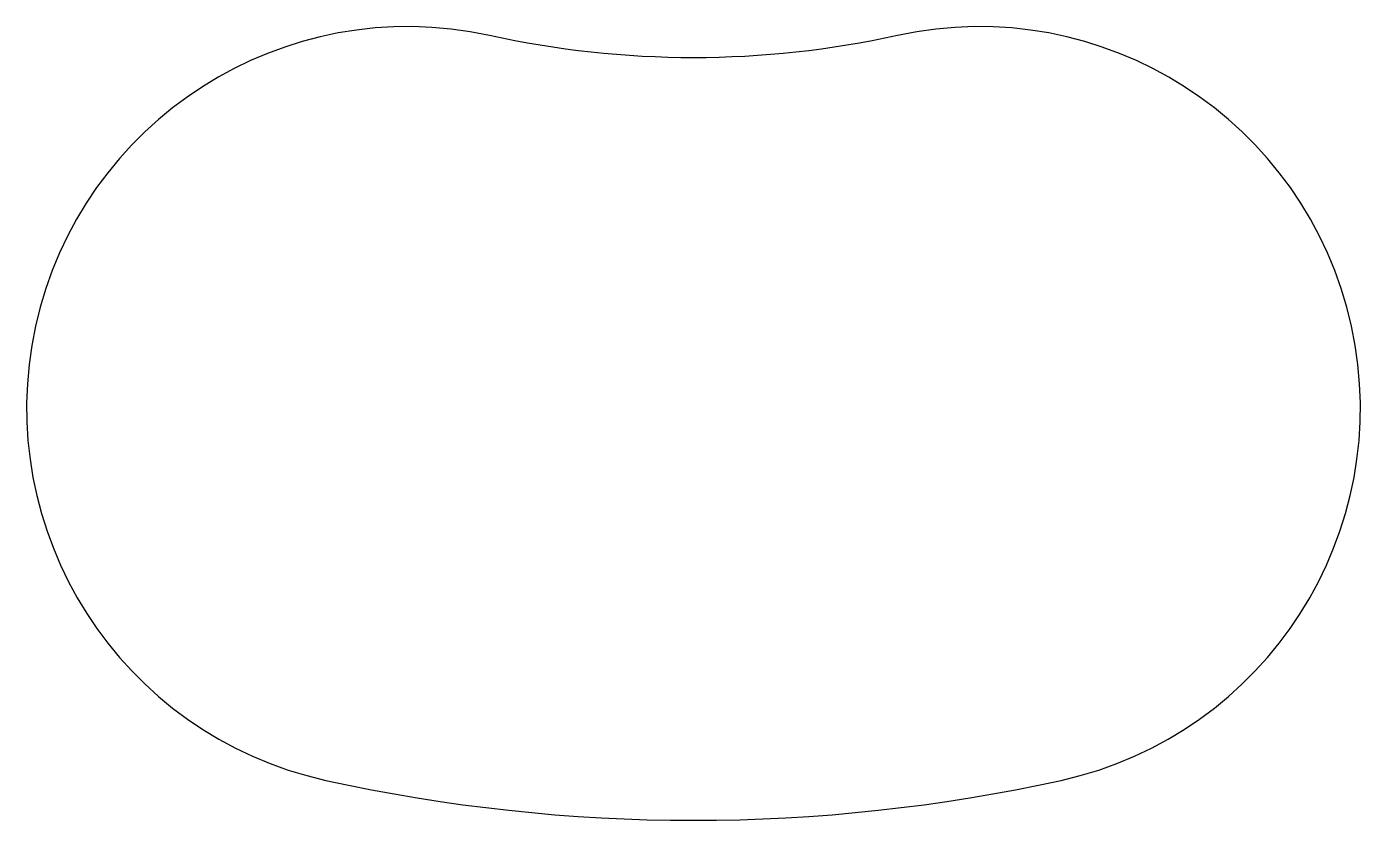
# Model space of a CAD drawing. Header units: millimetres. Extents: x -10.5 to 10.5, y -27 to -14.5.
import ezdxf

# ---------------------------------------------------------------- set-up
doc = ezdxf.new("R2010")
doc.units = ezdxf.units.MM
doc.layers.get('0').update_dxf_attribs({"linetype": 'CONTINUOUS'})

msp = doc.modelspace()

# ---------------------------------------------------------------- linework, layer by layer
msp.add_lwpolyline([(-5.788, -26.329, 0.108625), (5.788, -26.329, 1), (3.212, -14.609, -0.108625), (-3.212, -14.609, 1)], format="xyb", close=True)

doc.saveas('drawing.dxf')
